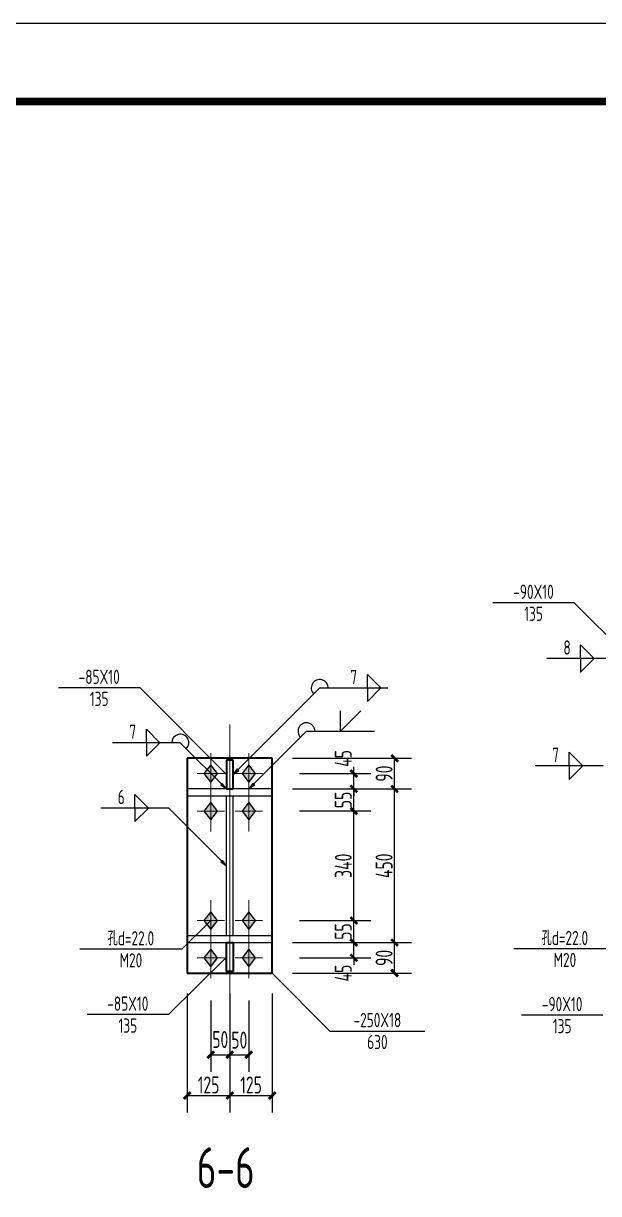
# Model space of a CAD drawing. Extents: x 69728788 to 150676229, y 15322671 to 43663798.
# Drawn here: x 75298216 to 75306678, y 19710177 to 19727393 of the extents above; entities that cross this region are included whole.
import ezdxf
from ezdxf.enums import TextEntityAlignment as Align

# ---------------------------------------------------------------- set-up
doc = ezdxf.new("R2010")
doc.units = 0
doc.header["$LTSCALE"] = 1000
doc.header["$MEASUREMENT"] = 0
doc.linetypes.add('线型6', pattern=[8.75, 5, -1.25, 1.25, -1.25])
doc.layers.get('0').update_dxf_attribs({"linetype": 'CONTINUOUS'})
doc.layers.get('DEFPOINTS').update_dxf_attribs({"linetype": 'CONTINUOUS'})
for name, color, linetype in [('10', 7, 'CONTINUOUS'), ('PUB_TITLE', 4, 'CONTINUOUS'), ('尺寸标注', 253, 'CONTINUOUS'), ('焊缝标注', 253, 'CONTINUOUS'), ('螺栓孔标注', 253, 'CONTINUOUS'), ('钢板标注', 253, 'CONTINUOUS')]:
    doc.layers.add(name, color=color, linetype=linetype)
doc.layers.add('20', color=2, linetype='CONTINUOUS', lineweight=35)
doc.styles.add('PkpmHz', font='Pkpmeng', dxfattribs={"width": 0.7, "bigfont": 'hztxt'})
doc.styles.add('TSSD_Rein', font='atssdeng.shx', dxfattribs={"width": 0.7, "bigfont": 'atssdchn.shx'})
doc.dimstyles.new('Pkpm_1.00', dxfattribs={"dimtxt": 250, "dimasz": 100, "dimexe": 250, "dimexo": 0.0625, "dimgap": 30, "dimtad": 1, "dimdec": 0, "dimrnd": 5, "dimzin": 0, "dimdsep": 46, "dimtxsty": 'PkpmHz', "dimblk1": 'ARCHTICK', "dimblk2": 'ARCHTICK', "dimsah": 1, "dimcen": 0.09, "dimadec": 0, "dimazin": 0, "dimtfac": 1, "dimtdec": 0, "dimtmove": 2, "dimatfit": 1, "dimfxl": 1, "dimtolj": 1, "dimtzin": 0, "dimarcsym": 0})

# ---------------------------------------------------------------- blocks, each defined once
blk = doc.blocks.new('_ArchTick')
at = {"color": 0, "linetype": 'ByBlock', "const_width": 0.4}
blk.add_lwpolyline([(-0.5, -0.5), (0.5, 0.5)], dxfattribs=at)
blk = doc.blocks.new('*D1436')
at = {"layer": 'DEFPOINTS', "color": 0, "linetype": 'Continuous'}
for p in [(75301877, 19716356), (75303077, 19716356), (75301877, 19716131)]:
    blk.add_point(p, dxfattribs=at)
at = {"layer": '尺寸标注', "color": 0, "linetype": 'Continuous', "lineweight": -2}
for p, q in [((75303077, 19716356), (75303077, 19716456)), ((75302277, 19716356), (75303327, 19716356)), ((75303077, 19716131), (75303077, 19716356)), ((75302277, 19716131), (75303327, 19716131)), ((75303077, 19716131), (75303077, 19716031))]:
    blk.add_line(p, q, dxfattribs=at)
at = {"layer": '尺寸标注', "color": 0, "linetype": 'Continuous', "lineweight": -2, "xscale": 100, "yscale": 100, "zscale": 100}
for p, rotation in [((75303077, 19716356), 270), ((75303077, 19716131), 90)]:
    blk.add_blockref('_ArchTick', p, dxfattribs=dict(at, rotation=rotation))
at = {"layer": '尺寸标注', "color": 0, "linetype": 'Continuous', "insert": (75302922, 19716579), "char_height": 250, "attachment_point": 5, "rotation": 90, "style": 'PkpmHz'}
blk.add_mtext('\\A1;45', dxfattribs=at)
blk = doc.blocks.new('*D1437')
at = {"layer": 'DEFPOINTS', "color": 0, "linetype": 'Continuous'}
for p in [(75301877, 19716131), (75303077, 19716131), (75301877, 19715806)]:
    blk.add_point(p, dxfattribs=at)
at = {"layer": '尺寸标注', "color": 0, "linetype": 'Continuous', "lineweight": -2}
for p, q in [((75302277, 19716131), (75303327, 19716131)), ((75303077, 19715806), (75303077, 19716131)), ((75302277, 19715806), (75303327, 19715806))]:
    blk.add_line(p, q, dxfattribs=at)
at = {"layer": '尺寸标注', "color": 0, "linetype": 'Continuous', "lineweight": -2, "xscale": 100, "yscale": 100, "zscale": 100}
for p, rotation in [((75303077, 19716131), 90), ((75303077, 19715806), 270)]:
    blk.add_blockref('_ArchTick', p, dxfattribs=dict(at, rotation=rotation))
at = {"layer": '尺寸标注', "color": 0, "linetype": 'Continuous', "insert": (75302922, 19715968), "char_height": 250, "attachment_point": 5, "rotation": 90, "style": 'PkpmHz'}
blk.add_mtext('\\A1;55', dxfattribs=at)
blk = doc.blocks.new('*D1438')
at = {"layer": 'DEFPOINTS', "color": 0, "linetype": 'Continuous'}
for p in [(75301877, 19713870), (75303077, 19713870), (75301877, 19713645)]:
    blk.add_point(p, dxfattribs=at)
at = {"layer": '尺寸标注', "color": 0, "linetype": 'Continuous', "lineweight": -2}
for p, q in [((75302277, 19713870), (75303327, 19713870)), ((75303077, 19713870), (75303077, 19713970)), ((75303077, 19713645), (75303077, 19713870)), ((75302277, 19713645), (75303327, 19713645)), ((75303077, 19713645), (75303077, 19713545))]:
    blk.add_line(p, q, dxfattribs=at)
at = {"layer": '尺寸标注', "color": 0, "linetype": 'Continuous', "lineweight": -2, "xscale": 100, "yscale": 100, "zscale": 100}
for p, rotation in [((75303077, 19713870), 270), ((75303077, 19713645), 90)]:
    blk.add_blockref('_ArchTick', p, dxfattribs=dict(at, rotation=rotation))
at = {"layer": '尺寸标注', "color": 0, "linetype": 'Continuous', "insert": (75302922, 19713421), "char_height": 250, "attachment_point": 5, "rotation": 90, "style": 'PkpmHz'}
blk.add_mtext('\\A1;45', dxfattribs=at)
blk = doc.blocks.new('*D1439')
at = {"layer": 'DEFPOINTS', "color": 0, "linetype": 'Continuous'}
for p in [(75301877, 19714195), (75303077, 19714195), (75301877, 19713870)]:
    blk.add_point(p, dxfattribs=at)
at = {"layer": '尺寸标注', "color": 0, "linetype": 'Continuous', "lineweight": -2}
for p, q in [((75302277, 19714195), (75303327, 19714195)), ((75303077, 19713870), (75303077, 19714195)), ((75302277, 19713870), (75303327, 19713870))]:
    blk.add_line(p, q, dxfattribs=at)
at = {"layer": '尺寸标注', "color": 0, "linetype": 'Continuous', "lineweight": -2, "xscale": 100, "yscale": 100, "zscale": 100}
for p, rotation in [((75303077, 19714195), 90), ((75303077, 19713870), 270)]:
    blk.add_blockref('_ArchTick', p, dxfattribs=dict(at, rotation=rotation))
at = {"layer": '尺寸标注', "color": 0, "linetype": 'Continuous', "insert": (75302922, 19714032), "char_height": 250, "attachment_point": 5, "rotation": 90, "style": 'PkpmHz'}
blk.add_mtext('\\A1;55', dxfattribs=at)
blk = doc.blocks.new('*D1440')
at = {"layer": 'DEFPOINTS', "color": 0, "linetype": 'Continuous'}
for p in [(75301877, 19715806), (75303077, 19715806), (75301877, 19714195)]:
    blk.add_point(p, dxfattribs=at)
at = {"layer": '尺寸标注', "color": 0, "linetype": 'Continuous', "lineweight": -2}
for p, q in [((75302277, 19715806), (75303327, 19715806)), ((75303077, 19714195), (75303077, 19715806)), ((75302277, 19714195), (75303327, 19714195))]:
    blk.add_line(p, q, dxfattribs=at)
at = {"layer": '尺寸标注', "color": 0, "linetype": 'Continuous', "lineweight": -2, "xscale": 100, "yscale": 100, "zscale": 100}
for p, rotation in [((75303077, 19715806), 90), ((75303077, 19714195), 270)]:
    blk.add_blockref('_ArchTick', p, dxfattribs=dict(at, rotation=rotation))
at = {"layer": '尺寸标注', "color": 0, "linetype": 'Continuous', "insert": (75302922, 19715000), "char_height": 250, "attachment_point": 5, "rotation": 90, "style": 'PkpmHz'}
blk.add_mtext('\\A1;340', dxfattribs=at)
blk = doc.blocks.new('*D1441')
at = {"layer": 'DEFPOINTS', "color": 0, "linetype": 'Continuous'}
for p in [(75300972, 19713420), (75301252, 19713420), (75301252, 19712220)]:
    blk.add_point(p, dxfattribs=at)
at = {"layer": '尺寸标注', "color": 0, "linetype": 'Continuous', "lineweight": -2}
for p, q in [((75300972, 19713020), (75300972, 19711970)), ((75301252, 19713020), (75301252, 19711970)), ((75300972, 19712220), (75301252, 19712220))]:
    blk.add_line(p, q, dxfattribs=at)
at = {"layer": '尺寸标注', "color": 0, "linetype": 'Continuous', "lineweight": -2, "xscale": 100, "yscale": 100, "zscale": 100, "rotation": 180}
blk.add_blockref('_ArchTick', (75300972, 19712220), dxfattribs=at)
at = {"layer": '尺寸标注', "color": 0, "linetype": 'Continuous', "lineweight": -2, "xscale": 100, "yscale": 100, "zscale": 100}
blk.add_blockref('_ArchTick', (75301252, 19712220), dxfattribs=at)
at = {"layer": '尺寸标注', "color": 0, "linetype": 'Continuous', "insert": (75301112, 19712443), "char_height": 250, "attachment_point": 5, "style": 'PkpmHz'}
blk.add_mtext('\\A1;50', dxfattribs=at)
blk = doc.blocks.new('*D1442')
at = {"layer": 'DEFPOINTS', "color": 0, "linetype": 'Continuous'}
for p in [(75301252, 19713420), (75301532, 19713420), (75301532, 19712220)]:
    blk.add_point(p, dxfattribs=at)
at = {"layer": '尺寸标注', "color": 0, "linetype": 'Continuous', "lineweight": -2}
for p, q in [((75301252, 19713020), (75301252, 19711970)), ((75301532, 19713020), (75301532, 19711970)), ((75301252, 19712220), (75301532, 19712220))]:
    blk.add_line(p, q, dxfattribs=at)
at = {"layer": '尺寸标注', "color": 0, "linetype": 'Continuous', "lineweight": -2, "xscale": 100, "yscale": 100, "zscale": 100, "rotation": 180}
blk.add_blockref('_ArchTick', (75301252, 19712220), dxfattribs=at)
at = {"layer": '尺寸标注', "color": 0, "linetype": 'Continuous', "lineweight": -2, "xscale": 100, "yscale": 100, "zscale": 100}
blk.add_blockref('_ArchTick', (75301532, 19712220), dxfattribs=at)
at = {"layer": '尺寸标注', "color": 0, "linetype": 'Continuous', "insert": (75301392, 19712435), "char_height": 250, "attachment_point": 5, "style": 'PkpmHz'}
blk.add_mtext('\\A1;50', dxfattribs=at)
blk = doc.blocks.new('*D1443')
at = {"layer": 'DEFPOINTS', "color": 0, "linetype": 'Continuous'}
for p in [(75300627, 19713420), (75301252, 19713420), (75301252, 19711620)]:
    blk.add_point(p, dxfattribs=at)
at = {"layer": '尺寸标注', "color": 0, "linetype": 'Continuous', "lineweight": -2}
for p, q in [((75300627, 19713120), (75300627, 19711370)), ((75301252, 19713120), (75301252, 19711370)), ((75300627, 19711620), (75301252, 19711620))]:
    blk.add_line(p, q, dxfattribs=at)
at = {"layer": '尺寸标注', "color": 0, "linetype": 'Continuous', "lineweight": -2, "xscale": 100, "yscale": 100, "zscale": 100, "rotation": 180}
blk.add_blockref('_ArchTick', (75300627, 19711620), dxfattribs=at)
at = {"layer": '尺寸标注', "color": 0, "linetype": 'Continuous', "lineweight": -2, "xscale": 100, "yscale": 100, "zscale": 100}
blk.add_blockref('_ArchTick', (75301252, 19711620), dxfattribs=at)
at = {"layer": '尺寸标注', "color": 0, "linetype": 'Continuous', "insert": (75300940, 19711775), "char_height": 250, "attachment_point": 5, "style": 'PkpmHz'}
blk.add_mtext('\\A1;125', dxfattribs=at)
blk = doc.blocks.new('*D1444')
at = {"layer": 'DEFPOINTS', "color": 0, "linetype": 'Continuous'}
for p in [(75301252, 19713420), (75301877, 19713420), (75301877, 19711620)]:
    blk.add_point(p, dxfattribs=at)
at = {"layer": '尺寸标注', "color": 0, "linetype": 'Continuous', "lineweight": -2}
for p, q in [((75301252, 19713120), (75301252, 19711370)), ((75301877, 19713120), (75301877, 19711370)), ((75301252, 19711620), (75301877, 19711620))]:
    blk.add_line(p, q, dxfattribs=at)
at = {"layer": '尺寸标注', "color": 0, "linetype": 'Continuous', "lineweight": -2, "xscale": 100, "yscale": 100, "zscale": 100, "rotation": 180}
blk.add_blockref('_ArchTick', (75301252, 19711620), dxfattribs=at)
at = {"layer": '尺寸标注', "color": 0, "linetype": 'Continuous', "lineweight": -2, "xscale": 100, "yscale": 100, "zscale": 100}
blk.add_blockref('_ArchTick', (75301877, 19711620), dxfattribs=at)
at = {"layer": '尺寸标注', "color": 0, "linetype": 'Continuous', "insert": (75301565, 19711775), "char_height": 250, "attachment_point": 5, "style": 'PkpmHz'}
blk.add_mtext('\\A1;125', dxfattribs=at)
blk = doc.blocks.new('*D1445')
at = {"layer": 'DEFPOINTS', "color": 0, "linetype": 'Continuous'}
for p in [(75301877, 19713870), (75303677, 19713870), (75301877, 19713420)]:
    blk.add_point(p, dxfattribs=at)
at = {"layer": '尺寸标注', "color": 0, "linetype": 'Continuous', "lineweight": -2}
for p, q in [((75302177, 19713870), (75303927, 19713870)), ((75303677, 19713420), (75303677, 19713870)), ((75302177, 19713420), (75303927, 19713420))]:
    blk.add_line(p, q, dxfattribs=at)
at = {"layer": '尺寸标注', "color": 0, "linetype": 'Continuous', "lineweight": -2, "xscale": 100, "yscale": 100, "zscale": 100}
for p, rotation in [((75303677, 19713870), 90), ((75303677, 19713420), 270)]:
    blk.add_blockref('_ArchTick', p, dxfattribs=dict(at, rotation=rotation))
at = {"layer": '尺寸标注', "color": 0, "linetype": 'Continuous', "insert": (75303522, 19713645), "char_height": 250, "attachment_point": 5, "rotation": 90, "style": 'PkpmHz'}
blk.add_mtext('\\A1;90', dxfattribs=at)
blk = doc.blocks.new('*D1446')
at = {"layer": 'DEFPOINTS', "color": 0, "linetype": 'Continuous'}
for p in [(75301877, 19716131), (75303677, 19716131), (75301877, 19713870)]:
    blk.add_point(p, dxfattribs=at)
at = {"layer": '尺寸标注', "color": 0, "linetype": 'Continuous', "lineweight": -2}
for p, q in [((75302177, 19716131), (75303927, 19716131)), ((75303677, 19713870), (75303677, 19716131)), ((75302177, 19713870), (75303927, 19713870))]:
    blk.add_line(p, q, dxfattribs=at)
at = {"layer": '尺寸标注', "color": 0, "linetype": 'Continuous', "lineweight": -2, "xscale": 100, "yscale": 100, "zscale": 100}
for p, rotation in [((75303677, 19716131), 90), ((75303677, 19713870), 270)]:
    blk.add_blockref('_ArchTick', p, dxfattribs=dict(at, rotation=rotation))
at = {"layer": '尺寸标注', "color": 0, "linetype": 'Continuous', "insert": (75303522, 19715000), "char_height": 250, "attachment_point": 5, "rotation": 90, "style": 'PkpmHz'}
blk.add_mtext('\\A1;450', dxfattribs=at)
blk = doc.blocks.new('*D1447')
at = {"layer": 'DEFPOINTS', "color": 0, "linetype": 'Continuous'}
for p in [(75301877, 19716581), (75303677, 19716581), (75301877, 19716131)]:
    blk.add_point(p, dxfattribs=at)
at = {"layer": '尺寸标注', "color": 0, "linetype": 'Continuous', "lineweight": -2}
for p, q in [((75302177, 19716581), (75303927, 19716581)), ((75303677, 19716131), (75303677, 19716581)), ((75302177, 19716131), (75303927, 19716131))]:
    blk.add_line(p, q, dxfattribs=at)
at = {"layer": '尺寸标注', "color": 0, "linetype": 'Continuous', "lineweight": -2, "xscale": 100, "yscale": 100, "zscale": 100}
for p, rotation in [((75303677, 19716581), 90), ((75303677, 19716131), 270)]:
    blk.add_blockref('_ArchTick', p, dxfattribs=dict(at, rotation=rotation))
at = {"layer": '尺寸标注', "color": 0, "linetype": 'Continuous', "insert": (75303522, 19716356), "char_height": 250, "attachment_point": 5, "rotation": 90, "style": 'PkpmHz'}
blk.add_mtext('\\A1;90', dxfattribs=at)

msp = doc.modelspace()

# ---------------------------------------------------------------- hatches: boundary and pattern name
at = {"layer": '10'}
for points in [[(75300972.3, 19716485.7), (75300872.3, 19716355.7), (75300972.3, 19716225.7), (75301072.3, 19716355.7)], [(75301532.3, 19716485.7), (75301432.3, 19716355.7), (75301532.3, 19716225.7), (75301632.3, 19716355.7)], [(75300972.3, 19715935.7), (75300872.3, 19715805.7), (75300972.3, 19715675.7), (75301072.3, 19715805.7)], [(75301532.3, 19715935.7), (75301432.3, 19715805.7), (75301532.3, 19715675.7), (75301632.3, 19715805.7)], [(75300972.3, 19714324.5), (75300872.3, 19714194.5), (75300972.3, 19714064.5), (75301072.3, 19714194.5)], [(75301532.3, 19714324.5), (75301432.3, 19714194.5), (75301532.3, 19714064.5), (75301632.3, 19714194.5)], [(75300972.3, 19713774.5), (75300872.3, 19713644.5), (75300972.3, 19713514.5), (75301072.3, 19713644.5)], [(75301532.3, 19713774.5), (75301432.3, 19713644.5), (75301532.3, 19713514.5), (75301632.3, 19713644.5)]]:
    msp.add_hatch(color=1, dxfattribs=at).paths.add_polyline_path(points)
at = {"layer": '焊缝标注'}
for points in [[(75301302.3, 19716343.2), (75301383.7, 19716403.3), (75301362.5, 19716424.5)], [(75301202.3, 19716130.7), (75301142.3, 19716212.1), (75301121.1, 19716190.9)], [(75301532.3, 19716130.7), (75301613.7, 19716190.8), (75301592.5, 19716212)], [(75301202.3, 19715000.1), (75301142.3, 19715081.5), (75301121.1, 19715060.3)]]:
    msp.add_hatch(color=256, dxfattribs=at).paths.add_polyline_path(points)

# ---------------------------------------------------------------- linework, layer by layer
at = {"layer": '10', "linetype": '线型6', "lineweight": 18, "ltscale": 100}
msp.add_line((75301252.3, 19712919.5), (75301252.3, 19717080.7), dxfattribs=at)
at = {"layer": '10', "color": 9, "lineweight": 18, "ltscale": 100}
for p, q in [((75300972.3, 19716655.7), (75300972.3, 19716055.7)), ((75301532.3, 19716655.7), (75301532.3, 19716055.7)), ((75301172.3, 19716355.7), (75300772.3, 19716355.7)), ((75301732.3, 19716355.7), (75301332.3, 19716355.7)), ((75300972.3, 19716105.7), (75300972.3, 19715505.7)), ((75301532.3, 19716105.7), (75301532.3, 19715505.7)), ((75301172.3, 19715805.7), (75300772.3, 19715805.7)), ((75301732.3, 19715805.7), (75301332.3, 19715805.7)), ((75300972.3, 19714494.5), (75300972.3, 19713894.5)), ((75301532.3, 19714494.5), (75301532.3, 19713894.5)), ((75301172.3, 19714194.5), (75300772.3, 19714194.5)), ((75301732.3, 19714194.5), (75301332.3, 19714194.5)), ((75300972.3, 19713944.5), (75300972.3, 19713344.5)), ((75301532.3, 19713944.5), (75301532.3, 19713344.5)), ((75301172.3, 19713644.5), (75300772.3, 19713644.5)), ((75301732.3, 19713644.5), (75301332.3, 19713644.5))]:
    msp.add_line(p, q, dxfattribs=at)
at = {"layer": '10', "color": 3, "ltscale": 100}
for p, q in [((75301877.3, 19716130.7), (75300627.3, 19716130.7)), ((75300627.3, 19716130.7), (75300627.3, 19716030.7)), ((75301877.3, 19716030.7), (75301877.3, 19716130.7)), ((75300627.3, 19716030.7), (75301877.3, 19716030.7)), ((75301202.3, 19713969.5), (75301202.3, 19716030.7)), ((75301302.3, 19713969.5), (75301302.3, 19716030.7)), ((75301877.3, 19713969.5), (75300627.3, 19713969.5)), ((75300627.3, 19713969.5), (75300627.3, 19713869.5)), ((75300627.3, 19713869.5), (75301877.3, 19713869.5)), ((75301877.3, 19713869.5), (75301877.3, 19713969.5))]:
    msp.add_line(p, q, dxfattribs=at)
at = {"layer": '10', "color": 1, "linetype": 'Continuous'}
for points in [[(75300972.3, 19716485.7), (75300872.3, 19716355.7), (75300972.3, 19716225.7), (75301072.3, 19716355.7)], [(75301532.3, 19716485.7), (75301432.3, 19716355.7), (75301532.3, 19716225.7), (75301632.3, 19716355.7)], [(75300972.3, 19715935.7), (75300872.3, 19715805.7), (75300972.3, 19715675.7), (75301072.3, 19715805.7)], [(75301532.3, 19715935.7), (75301432.3, 19715805.7), (75301532.3, 19715675.7), (75301632.3, 19715805.7)], [(75300972.3, 19714324.5), (75300872.3, 19714194.5), (75300972.3, 19714064.5), (75301072.3, 19714194.5)], [(75301532.3, 19714324.5), (75301432.3, 19714194.5), (75301532.3, 19714064.5), (75301632.3, 19714194.5)], [(75300972.3, 19713774.5), (75300872.3, 19713644.5), (75300972.3, 19713514.5), (75301072.3, 19713644.5)], [(75301532.3, 19713774.5), (75301432.3, 19713644.5), (75301532.3, 19713514.5), (75301632.3, 19713644.5)]]:
    msp.add_lwpolyline(points, close=True, dxfattribs=at)
at = {"layer": '20', "ltscale": 100}
for p, q in [((75301877.3, 19716580.7), (75300627.3, 19716580.7)), ((75300627.3, 19716580.7), (75300627.3, 19713419.5)), ((75301302.3, 19716555.7), (75301202.3, 19716555.7)), ((75301202.3, 19716555.7), (75301202.3, 19716130.7)), ((75301302.3, 19716130.7), (75301302.3, 19716555.7)), ((75301877.3, 19713419.5), (75301877.3, 19716580.7)), ((75301202.3, 19716130.7), (75301302.3, 19716130.7)), ((75301202.3, 19713869.5), (75301302.3, 19713869.5)), ((75301202.3, 19713444.5), (75301202.3, 19713869.5)), ((75301302.3, 19713869.5), (75301302.3, 19713444.5)), ((75300627.3, 19713419.5), (75301877.3, 19713419.5)), ((75301302.3, 19713444.5), (75301202.3, 19713444.5))]:
    msp.add_line(p, q, dxfattribs=at)
at = {"layer": 'PUB_TITLE'}
msp.add_lwpolyline([(75107584.3, 19659082.8), (75325164.3, 19659082.8), (75325164.3, 19727392.8), (75107584.3, 19727392.8)], close=True, dxfattribs=at)
at = {"layer": 'PUB_TITLE', "const_width": 115}
msp.add_lwpolyline([(75110459.3, 19660232.8), (75324014.3, 19660232.8), (75324014.3, 19726242.8), (75110459.3, 19726242.8)], close=True, dxfattribs=at)
at = {"layer": '焊缝标注', "ltscale": 100}
for p, q in [((75306614, 19718049.2), (75306414, 19718249.2)), ((75306414, 19718049.2), (75306414, 19718249.2)), ((75306914, 19718049.2), (75305914, 19718049.2)), ((75306614, 19718049.2), (75306414, 19717849.2)), ((75306414, 19718049.2), (75306414, 19717849.2)), ((75303275.6, 19717815.5), (75303475.6, 19717615.5)), ((75303275.6, 19717615.5), (75303275.6, 19717815.5)), ((75301302.3, 19716343.2), (75302575.6, 19717615.5)), ((75302575.6, 19717615.5), (75303575.6, 19717615.5)), ((75303275.6, 19717415.5), (75303475.6, 19717615.5)), ((75303275.6, 19717615.5), (75303275.6, 19717415.5)), ((75302881.2, 19716978.9), (75302881.2, 19717278.9)), ((75302881.2, 19716978.9), (75303181.2, 19717278.9)), ((75300224.3, 19716810.4), (75300024.3, 19717010.4)), ((75300024.3, 19716810.4), (75300024.3, 19717010.4)), ((75301532.3, 19716130.7), (75302381.2, 19716978.9)), ((75302381.2, 19716978.9), (75303381.2, 19716978.9)), ((75300524.3, 19716810.4), (75299524.3, 19716810.4)), ((75300224.3, 19716810.4), (75300024.3, 19716610.4)), ((75300024.3, 19716810.4), (75300024.3, 19716610.4)), ((75301202.3, 19716130.7), (75300524.3, 19716810.4)), ((75306444.5, 19716471.6), (75306244.5, 19716671.6)), ((75306244.5, 19716471.6), (75306244.5, 19716671.6)), ((75306744.5, 19716471.6), (75305744.5, 19716471.6)), ((75306444.5, 19716471.6), (75306244.5, 19716271.6)), ((75306244.5, 19716471.6), (75306244.5, 19716271.6)), ((75300054.8, 19715849.7), (75299854.8, 19716049.7)), ((75299854.8, 19715849.7), (75299854.8, 19716049.7)), ((75300354.8, 19715849.7), (75299354.8, 19715849.7)), ((75300054.8, 19715849.7), (75299854.8, 19715649.7)), ((75299854.8, 19715849.7), (75299854.8, 19715649.7)), ((75301202.3, 19715000.1), (75300354.8, 19715849.7))]:
    msp.add_line(p, q, dxfattribs=at)
at = {"layer": '焊缝标注', "linetype": 'Continuous'}
for points in [[(75301302.3, 19716343.2), (75301383.7, 19716403.3), (75301362.5, 19716424.5)], [(75301202.3, 19716130.7), (75301142.3, 19716212.1), (75301121.1, 19716190.9)], [(75301532.3, 19716130.7), (75301613.7, 19716190.8), (75301592.5, 19716212)], [(75301202.3, 19715000.1), (75301142.3, 19715081.5), (75301121.1, 19715060.3)]]:
    msp.add_lwpolyline(points, close=True, dxfattribs=at)
at = {"layer": '焊缝标注', "ltscale": 100}
for centre, start, end in [((75302575.6, 19717615.5), 0, 224.97719), ((75302381.2, 19716978.9), 0, 224.97719), ((75300524.3, 19716810.4), 314.93158, 180)]:
    msp.add_arc(centre, 125, start, end, dxfattribs=at)
at = {"layer": '螺栓孔标注', "ltscale": 100}
for p, q in [((75300972.3, 19714194.5), (75300547.2, 19713771.1)), ((75300547.2, 19713771.1), (75299047.2, 19713771.1)), ((75306931.9, 19713776.1), (75305431.9, 19713776.1))]:
    msp.add_line(p, q, dxfattribs=at)
at = {"layer": '螺栓孔标注', "ltscale": 100, "const_width": 10}
msp.add_lwpolyline([(75300977.3, 19714194.5, 1), (75300967.3, 19714194.5, 1)], format="xyb", close=True, dxfattribs=at)
at = {"layer": '钢板标注', "ltscale": 100}
for p, q in [((75306320.7, 19718868.8), (75305120.7, 19718868.8)), ((75307592, 19717594.5), (75306320.7, 19718868.8)), ((75299931.1, 19717617.6), (75298731.1, 19717617.6)), ((75301202.3, 19716343.2), (75299931.1, 19717617.6)), ((75301202.3, 19713657), (75300352.1, 19712810.2)), ((75301877.3, 19713419.5), (75302723.5, 19712568.6)), ((75300352.1, 19712810.2), (75299152.1, 19712810.2)), ((75306741.8, 19712802.7), (75305541.8, 19712802.7)), ((75302723.5, 19712568.6), (75304123.5, 19712568.6))]:
    msp.add_line(p, q, dxfattribs=at)
at = {"layer": '钢板标注', "ltscale": 100, "const_width": 10}
for points in [[(75301207.3, 19716343.2, 1), (75301197.3, 19716343.2, 1)], [(75301207.3, 19713657, 1), (75301197.3, 19713657, 1)], [(75301882.3, 19713419.5, 1), (75301872.3, 19713419.5, 1)]]:
    msp.add_lwpolyline(points, format="xyb", close=True, dxfattribs=at)

# ---------------------------------------------------------------- texts
at = {"layer": '10', "style": 'TSSD_Rein', "width": 0.7}
msp.add_text('6-6', height=600, dxfattribs=at).set_placement((75300765.8, 19710258.6))
at = {"layer": '焊缝标注', "style": 'PkpmHz', "width": 0.71}
for s, p in [('8', (75306214, 19718105.8)), ('7', (75303075.6, 19717672.1)), ('7', (75299824.3, 19716867)), ('7', (75306044.5, 19716528.2)), ('6', (75299654.8, 19715906.3))]:
    msp.add_text(s, height=210, dxfattribs=at).set_placement(p, align=Align.CENTER)
at = {"layer": '螺栓孔标注', "style": 'PkpmHz', "width": 0.71}
for p in [(75299797.2, 19713827.7), (75306181.9, 19713832.7)]:
    msp.add_text('孔d=22.0', height=210, dxfattribs=at).set_placement(p, align=Align.CENTER)
for p in [(75299797.2, 19713714.5), (75306181.9, 19713719.5)]:
    msp.add_text('M20', height=210, dxfattribs=at).set_placement(p, align=Align.TOP_CENTER)
at = {"layer": '钢板标注', "style": 'PkpmHz', "width": 0.71}
for s, p in [('-90X10', (75305720.7, 19718925.5)), ('-85X10', (75299331.1, 19717674.2)), ('-85X10', (75299752.1, 19712866.8)), ('-90X10', (75306141.8, 19712859.3)), ('-250X18', (75303423.5, 19712625.3))]:
    msp.add_text(s, height=210, dxfattribs=at).set_placement(p, align=Align.CENTER)
for s, p in [('135', (75305720.7, 19718812.2)), ('135', (75299331.1, 19717560.9)), ('135', (75299752.1, 19712753.6)), ('135', (75306141.8, 19712746.1)), ('630', (75303423.5, 19712512))]:
    msp.add_text(s, height=210, dxfattribs=at).set_placement(p, align=Align.TOP_CENTER)

# ---------------------------------------------------------------- dimensions: what is measured, and where the dimension line sits
at = {"layer": '尺寸标注', "linetype": 'Continuous'}
for base, p1, p2, picture, middle in [((75303077.3, 19716355.7), (75301877.3, 19716130.7), (75301877.3, 19716355.7), '*D1436', (75302922.1, 19716579.4)), ((75303077.3, 19713869.5), (75301877.3, 19713644.5), (75301877.3, 19713869.5), '*D1438', (75302922.1, 19713420.9))]:
    dim = msp.add_linear_dim(base=base, p1=p1, p2=p2, angle=90, text='45', dimstyle='Pkpm_1.00', override={"dimexo": 400, "dimtih": 0, "dimtoh": 0}, dxfattribs=at)
    dim.commit()
    dim.dimension.update_dxf_attribs({"geometry": picture, "text_midpoint": middle, "dimtype": 160})
for base, p1, p2, text, override, picture, middle in [((75303677.3, 19716580.7), (75301877.3, 19716130.7), (75301877.3, 19716580.7), '90', {"dimexo": 300, "dimtih": 0, "dimtoh": 0}, '*D1447', (75303522.3, 19716355.7)), ((75303077.3, 19716130.7), (75301877.3, 19715805.7), (75301877.3, 19716130.7), '55', {"dimexo": 400, "dimtih": 0, "dimtoh": 0}, '*D1437', (75302922.3, 19715968.2)), ((75303677.3, 19716130.7), (75301877.3, 19713869.5), (75301877.3, 19716130.7), '450', {"dimexo": 300, "dimtih": 0, "dimtoh": 0}, '*D1446', (75303522.3, 19715000.1)), ((75303077.3, 19715805.7), (75301877.3, 19714194.5), (75301877.3, 19715805.7), '340', {"dimexo": 400, "dimtih": 0, "dimtoh": 0}, '*D1440', (75302922.3, 19715000.1)), ((75303077.3, 19714194.5), (75301877.3, 19713869.5), (75301877.3, 19714194.5), '55', {"dimexo": 400, "dimtih": 0, "dimtoh": 0}, '*D1439', (75302922.3, 19714032)), ((75303677.3, 19713869.5), (75301877.3, 19713419.5), (75301877.3, 19713869.5), '90', {"dimexo": 300, "dimtih": 0, "dimtoh": 0}, '*D1445', (75303522.3, 19713644.5))]:
    dim = msp.add_linear_dim(base=base, p1=p1, p2=p2, angle=90, text=text, dimstyle='Pkpm_1.00', override=override, dxfattribs=at)
    dim.commit()
    dim.dimension.update_dxf_attribs({"geometry": picture, "text_midpoint": middle})
for base, p1, p2, picture, middle in [((75301252.3, 19711619.5), (75300627.3, 19713419.5), (75301252.3, 19713419.5), '*D1443', (75300939.8, 19711774.5)), ((75301877.3, 19711619.5), (75301252.3, 19713419.5), (75301877.3, 19713419.5), '*D1444', (75301564.8, 19711774.5))]:
    dim = msp.add_linear_dim(base=base, p1=p1, p2=p2, text='125', dimstyle='Pkpm_1.00', override={"dimexo": 300, "dimtih": 0, "dimtoh": 0}, dxfattribs=at)
    dim.commit()
    dim.dimension.update_dxf_attribs({"geometry": picture, "text_midpoint": middle})
for base, p1, p2, picture, middle in [((75301252.3, 19712219.5), (75300972.3, 19713419.5), (75301252.3, 19713419.5), '*D1441', (75301112.3, 19712442.7)), ((75301532.3, 19712219.5), (75301252.3, 19713419.5), (75301532.3, 19713419.5), '*D1442', (75301392.3, 19712435.3))]:
    dim = msp.add_linear_dim(base=base, p1=p1, p2=p2, text='50', dimstyle='Pkpm_1.00', override={"dimexo": 400, "dimtih": 0, "dimtoh": 0}, dxfattribs=at)
    dim.commit()
    dim.dimension.update_dxf_attribs({"geometry": picture, "text_midpoint": middle, "dimtype": 160})

doc.saveas('drawing.dxf')
